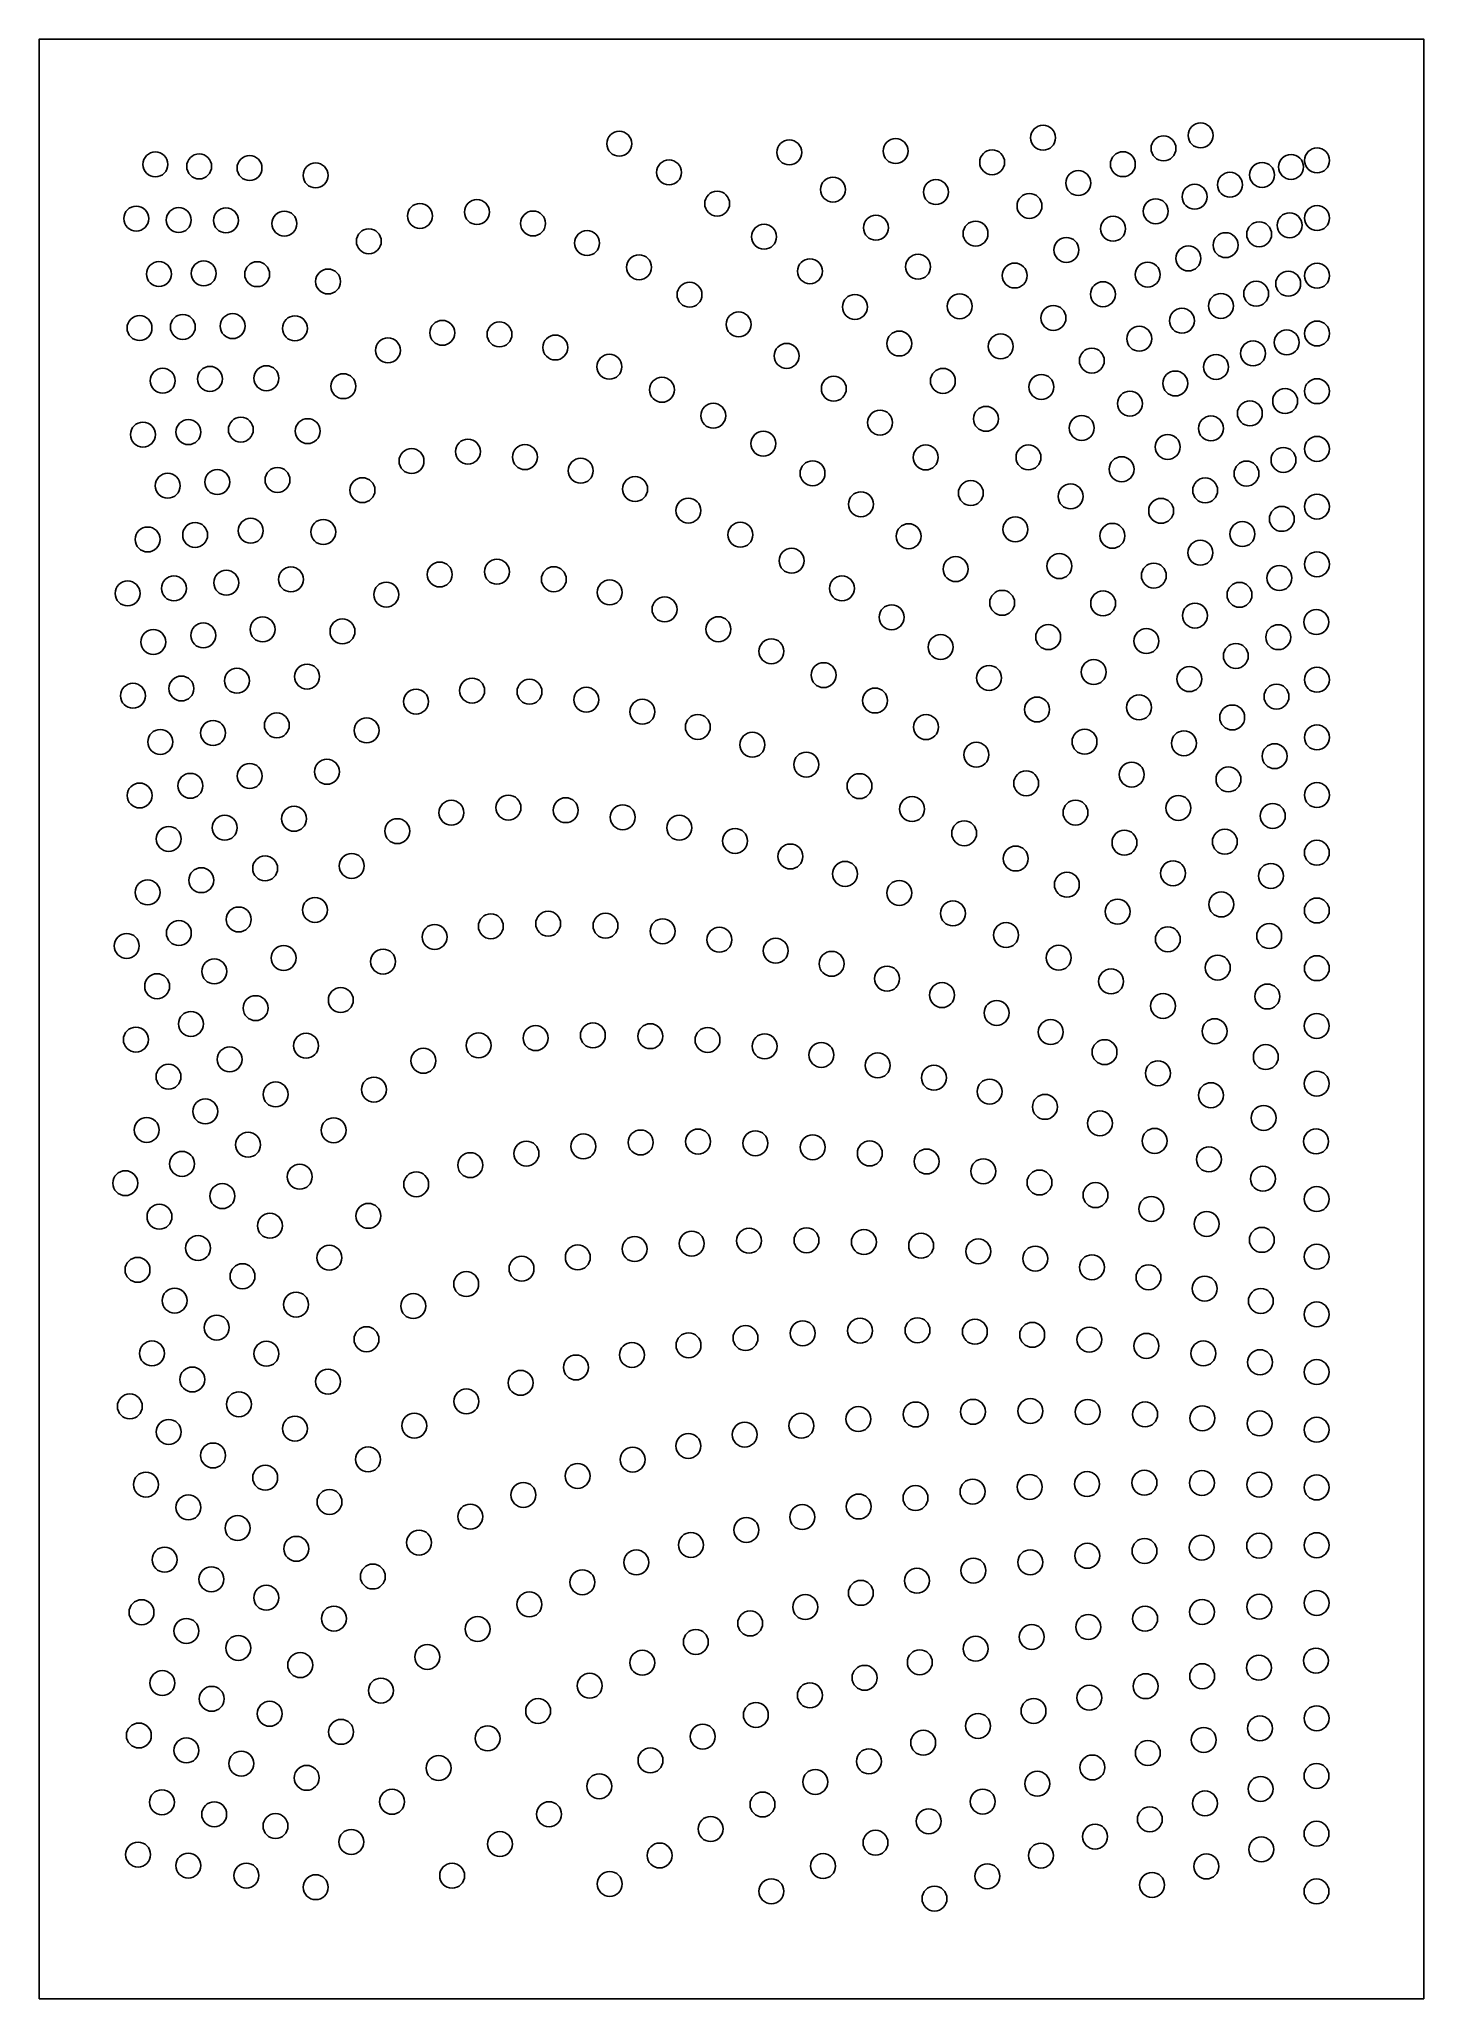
# Model space of a CAD drawing. Header units: millimetres. Extents: x 2044 to 2294, y -338 to 16.
import ezdxf

# ---------------------------------------------------------------- set-up
doc = ezdxf.new("R2010")
doc.units = ezdxf.units.MM
doc.header["$MEASUREMENT"] = 0
doc.layers.add('Défaut', color=18, linetype='Continuous', true_color=0x000000)

msp = doc.modelspace()

# ---------------------------------------------------------------- linework, layer by layer
at = {"layer": 'Défaut'}
msp.add_lwpolyline([(2044.5, -337.61), (2294.5, -337.61), (2294.5, 16), (2044.5, 16)], close=True, dxfattribs=at)
for centre in [(2225.75, -1.78), (2254.19, -1.37), (2149.24, -2.87), (2179.92, -4.43), (2199.13, -4.19), (2247.5, -3.72), (2065.48, -6.6), (2073.39, -6.97), (2082.48, -7.26), (2094.4, -8.59), (2158.22, -8.04), (2216.56, -6.22), (2240.16, -6.56), (2265.29, -8.5), (2270.52, -7.05), (2275.23, -5.87), (2187.82, -11.14), (2206.4, -11.59), (2232.11, -9.97), (2253.12, -12.43), (2259.5, -10.27), (2062.03, -16.38), (2113.24, -15.9), (2123.53, -15.2), (2166.91, -13.68), (2223.3, -14.09), (2246.1, -15.05), (2275.23, -16.28), (2069.7, -16.65), (2078.21, -16.7), (2088.77, -17.28), (2133.68, -17.26), (2175.39, -19.65), (2195.57, -18.03), (2213.56, -19.08), (2238.4, -18.21), (2264.77, -19.2), (2270.27, -17.59), (2104.02, -20.46), (2143.42, -20.79), (2229.97, -22.03), (2258.7, -21.17), (2066.13, -26.39), (2074.22, -26.27), (2083.86, -26.41), (2152.81, -25.16), (2183.67, -25.88), (2203.19, -25.06), (2220.63, -26.65), (2244.64, -26.49), (2252, -23.57), (2275.22, -26.69), (2096.66, -27.73), (2161.92, -30.11), (2236.57, -30.02), (2264.23, -29.93), (2270.01, -28.14), (2191.79, -32.32), (2210.7, -32.19), (2257.86, -32.13), (2062.62, -36.14), (2070.44, -35.93), (2079.43, -35.78), (2090.67, -36.18), (2117.27, -36.99), (2127.61, -37.28), (2170.79, -35.47), (2227.63, -34.3), (2250.83, -34.8), (2275.22, -37.11), (2107.48, -40.15), (2137.69, -39.64), (2199.78, -38.92), (2218.12, -39.43), (2243.12, -38.05), (2263.67, -40.71), (2269.74, -38.72), (2147.46, -43.11), (2179.46, -41.15), (2234.56, -42.01), (2256.98, -43.15), (2066.8, -45.63), (2075.33, -45.3), (2085.53, -45.18), (2099.43, -46.62), (2156.95, -47.27), (2187.97, -47.07), (2207.66, -45.66), (2225.46, -46.75), (2249.62, -46.13), (2275.21, -47.52), (2241.43, -49.77), (2263.09, -51.52), (2269.46, -49.31), (2071.44, -54.91), (2080.91, -54.46), (2092.98, -54.73), (2166.2, -51.94), (2196.33, -53.2), (2215.43, -52.51), (2232.73, -54.15), (2256.07, -54.24), (2063.23, -55.36), (2121.91, -58.43), (2175.25, -56.99), (2248.25, -57.58), (2275.21, -57.93), (2111.73, -60.13), (2132.21, -59.42), (2142.28, -61.88), (2184.13, -62.33), (2204.57, -59.48), (2223.12, -59.47), (2239.93, -61.6), (2269.16, -59.92), (2067.71, -64.58), (2076.66, -63.91), (2087.53, -63.54), (2102.87, -65.38), (2152.1, -65.18), (2255.02, -65.43), (2262.48, -62.38), (2161.71, -69.07), (2192.87, -67.92), (2212.71, -65.91), (2230.73, -66.51), (2247.07, -69.11), (2275.21, -68.34), (2082.7, -72.71), (2095.79, -72.93), (2220.75, -72.45), (2268.86, -70.56), (2064.07, -74.28), (2072.66, -73.47), (2171.11, -73.43), (2201.47, -73.69), (2238.27, -73.62), (2261.74, -73.31), (2180.35, -78.12), (2209.97, -79.63), (2228.71, -79.09), (2254.17, -76.67), (2275.2, -78.75), (2068.83, -83.1), (2078.27, -82.08), (2089.95, -81.48), (2116.82, -80.6), (2127.15, -80.1), (2137.42, -81.45), (2189.44, -83.1), (2245.75, -80.79), (2268.43, -81.23), (2060.47, -84.01), (2107.17, -84.22), (2147.51, -83.83), (2157.41, -86.89), (2218.37, -85.71), (2236.6, -85.81), (2261.22, -84.27), (2084.84, -90.5), (2167.14, -90.47), (2198.41, -88.31), (2253.18, -88.02), (2275.08, -89.18), (2065.11, -92.78), (2074.13, -91.58), (2099.26, -90.87), (2207.26, -93.7), (2226.68, -91.9), (2244.42, -92.61), (2268.22, -91.91), (2176.7, -94.46), (2260.56, -95.3), (2070.18, -101.17), (2080.2, -99.77), (2092.87, -99.02), (2186.13, -98.76), (2216.01, -99.26), (2234.91, -98.2), (2252.18, -99.48), (2275.2, -99.58), (2061.44, -102.48), (2112.54, -103.54), (2122.67, -101.55), (2133.03, -101.76), (2143.29, -103.19), (2195.43, -103.34), (2243.08, -104.58), (2267.9, -102.63), (2087.41, -107.82), (2153.42, -105.36), (2163.42, -108.11), (2204.62, -108.14), (2224.66, -104.96), (2259.9, -106.4), (2066.37, -110.81), (2075.9, -109.2), (2103.62, -108.73), (2173.27, -111.32), (2233.24, -110.78), (2251.18, -111.05), (2275.19, -109.99), (2183, -114.9), (2213.71, -113.13), (2267.56, -113.38), (2071.81, -118.73), (2082.52, -116.96), (2096.46, -116.2), (2192.61, -118.79), (2222.7, -118.28), (2241.75, -116.71), (2259.23, -117.58), (2062.64, -120.48), (2275.19, -120.4), (2090.52, -124.68), (2118.92, -123.58), (2129.23, -122.67), (2139.58, -123.13), (2149.87, -124.4), (2202.11, -122.93), (2231.61, -123.57), (2250.19, -122.73), (2267.23, -124.17), (2067.89, -128.32), (2078.01, -126.3), (2109.15, -126.91), (2160.06, -126.29), (2170.15, -128.68), (2211.51, -127.29), (2240.45, -128.99), (2258.57, -128.82), (2180.13, -131.48), (2220.82, -131.85), (2275.18, -130.81), (2073.77, -135.76), (2085.3, -133.64), (2100.94, -133.18), (2190, -134.62), (2230.05, -136.57), (2249.22, -134.52), (2266.9, -134.99), (2064.07, -137.96), (2199.78, -138.06), (2257.92, -140.14), (2080.54, -142.85), (2094.3, -141.13), (2136.4, -143.61), (2209.47, -141.75), (2239.2, -141.44), (2275.18, -141.23), (2069.72, -145.3), (2115.9, -146.01), (2126.05, -144.08), (2146.75, -143.98), (2157.06, -144.98), (2167.31, -146.51), (2219.07, -145.66), (2248.28, -146.43), (2266.58, -145.85), (2060.31, -147.62), (2088.64, -149.8), (2106.6, -150.45), (2177.48, -148.49), (2228.59, -149.76), (2076.11, -152.22), (2187.58, -150.85), (2197.59, -153.53), (2238.03, -154.03), (2257.3, -151.54), (2275.18, -151.64), (2065.8, -154.89), (2098.96, -157.4), (2207.51, -156.5), (2266.26, -156.75), (2083.57, -158.85), (2217.37, -159.72), (2247.41, -158.46), (2061.96, -164.52), (2071.9, -161.69), (2134.12, -164.26), (2144.47, -163.77), (2154.83, -163.91), (2165.17, -164.59), (2227.14, -163.16), (2256.72, -163.01), (2275.17, -162.05), (2078.89, -168.09), (2092.68, -165.63), (2113.87, -168.35), (2123.84, -165.58), (2175.47, -165.74), (2185.72, -167.29), (2236.85, -166.79), (2265.97, -167.68), (2067.85, -171.23), (2195.91, -169.19), (2206.04, -171.41), (2246.49, -170.6), (2087.19, -174.42), (2104.94, -173.55), (2216.1, -173.91), (2256.06, -174.56), (2275.17, -172.46), (2074.49, -177.48), (2226.09, -176.66), (2265.58, -178.66), (2063.91, -180.82), (2097.65, -180.89), (2236.02, -179.63), (2082.21, -183.5), (2132.48, -185.09), (2142.76, -183.79), (2153.1, -183.09), (2163.46, -182.92), (2173.82, -183.23), (2184.16, -183.96), (2194.47, -185.07), (2245.89, -182.8), (2275.05, -182.89), (2070.29, -186.95), (2091.55, -189.27), (2122.33, -187.18), (2204.73, -186.52), (2214.95, -188.28), (2255.7, -186.14), (2265.46, -189.64), (2060.04, -190.43), (2077.57, -192.77), (2112.57, -190.64), (2225.11, -190.31), (2235.22, -192.59), (2066.22, -196.49), (2103.95, -196.33), (2245.28, -195.08), (2275.16, -193.29), (2086.16, -198.11), (2255.29, -197.78), (2073.18, -202.15), (2152, -202.31), (2162.32, -201.33), (2172.67, -200.82), (2183.04, -200.74), (2193.4, -201.05), (2203.74, -201.73), (2214.06, -202.74), (2265.25, -200.66), (2275.16, -203.7), (2062.26, -206.07), (2081.21, -207.22), (2096.89, -203.89), (2131.59, -205.88), (2141.75, -203.82), (2224.34, -204.04), (2234.58, -205.61), (2121.6, -208.64), (2244.79, -207.42), (2254.95, -209.46), (2068.96, -211.62), (2090.89, -212.35), (2112.04, -212.61), (2265.07, -211.69), (2275.15, -214.11), (2076.56, -216.49), (2182.36, -217.52), (2192.71, -217.06), (2203.08, -216.97), (2213.44, -217.23), (2223.79, -217.8), (2064.87, -221.15), (2085.53, -221.21), (2103.6, -218.59), (2151.53, -221.43), (2161.74, -219.68), (2172.03, -218.38), (2234.12, -218.66), (2244.42, -219.79), (2254.7, -221.15), (2141.41, -223.69), (2264.94, -222.74), (2275.15, -224.52), (2072.15, -225.86), (2096.65, -226.25), (2131.43, -226.46), (2060.87, -230.71), (2080.57, -230.32), (2121.63, -229.82), (2213.1, -231.69), (2223.46, -231.55), (2233.82, -231.71), (2067.9, -235.32), (2090.68, -234.73), (2112.23, -234.19), (2182.12, -234.2), (2192.41, -232.99), (2202.74, -232.17), (2244.18, -232.15), (2254.52, -232.85), (2264.85, -233.78), (2275.15, -234.93), (2161.71, -237.84), (2171.88, -235.81), (2075.9, -239.57), (2103.88, -240.28), (2151.65, -240.32), (2063.77, -244.83), (2085.31, -243.59), (2141.71, -243.27), (2213.02, -246.08), (2223.35, -245.24), (2233.7, -244.72), (2244.06, -244.49), (2254.43, -244.53), (2264.79, -244.83), (2275.14, -245.34), (2071.45, -248.93), (2096.92, -247.95), (2131.93, -246.69), (2192.47, -248.78), (2202.72, -247.25), (2080.32, -252.67), (2122.33, -250.61), (2172.18, -253), (2182.28, -250.69), (2090.93, -256.41), (2113.1, -255.3), (2162.17, -255.72), (2244.07, -256.79), (2254.41, -256.19), (2264.77, -255.85), (2275.14, -255.76), (2067.15, -258.37), (2152.3, -258.86), (2213.18, -260.34), (2223.44, -258.84), (2233.74, -257.67), (2075.6, -261.9), (2104.74, -261.41), (2142.57, -262.44), (2202.98, -262.17), (2085.5, -265.24), (2133.01, -266.45), (2182.81, -266.93), (2192.85, -264.36), (2264.79, -266.87), (2275.14, -266.17), (2062.98, -267.85), (2097.71, -269.01), (2123.65, -270.89), (2172.87, -269.88), (2233.92, -270.52), (2244.18, -269.02), (2254.47, -267.81), (2071.09, -271.23), (2080.45, -274.29), (2163.06, -273.22), (2213.57, -274.44), (2223.71, -272.32), (2091.63, -277.4), (2114.58, -275.92), (2153.4, -276.97), (2203.5, -276.89), (2264.73, -277.87), (2275.02, -276.59), (2066.74, -280.64), (2143.9, -281.12), (2193.52, -279.69), (2244.27, -281.2), (2254.48, -279.4), (2075.66, -283.48), (2106.2, -281.99), (2183.65, -282.85), (2234.12, -283.28), (2086.12, -286.18), (2134.59, -285.68), (2173.9, -286.39), (2214.02, -288.37), (2224.03, -285.67), (2275.13, -286.99), (2062.5, -290.1), (2099.01, -289.44), (2125.47, -290.61), (2164.3, -290.3), (2204.11, -291.4), (2254.77, -290.89), (2264.92, -288.82), (2071.08, -292.78), (2080.98, -295.17), (2154.87, -294.59), (2194.31, -294.76), (2244.67, -293.24), (2092.8, -297.74), (2116.61, -295.97), (2145.62, -299.26), (2184.63, -298.48), (2224.7, -298.8), (2234.65, -295.87), (2275.12, -297.4), (2066.66, -302.15), (2108.22, -302.06), (2175.1, -302.55), (2214.86, -302.03), (2254.99, -302.35), (2265.03, -299.75), (2076.1, -304.32), (2136.56, -304.3), (2205.12, -305.58), (2245.03, -305.21), (2087.17, -306.44), (2100.84, -309.31), (2127.7, -309.68), (2165.72, -306.97), (2195.5, -309.45), (2235.15, -308.35), (2275.12, -307.82), (2062.36, -311.59), (2156.53, -311.75), (2225.37, -311.77), (2265.15, -310.65), (2071.43, -313.58), (2081.91, -315.37), (2119.06, -315.41), (2147.52, -316.88), (2186.03, -313.66), (2215.7, -315.5), (2255.25, -313.73), (2094.44, -317.47), (2176.71, -318.2), (2206.15, -319.53), (2245.44, -317.07), (2275.12, -318.23)]:
    msp.add_circle(centre, 2.25, dxfattribs=at)

doc.saveas('drawing.dxf')
